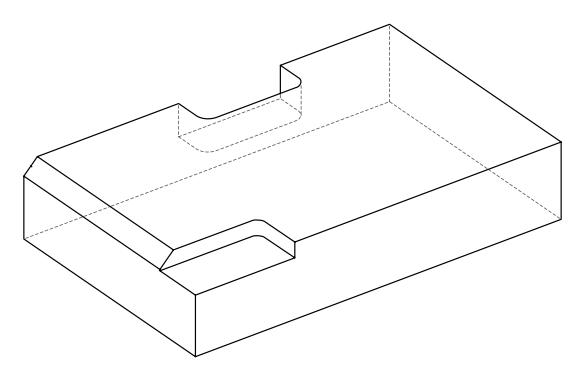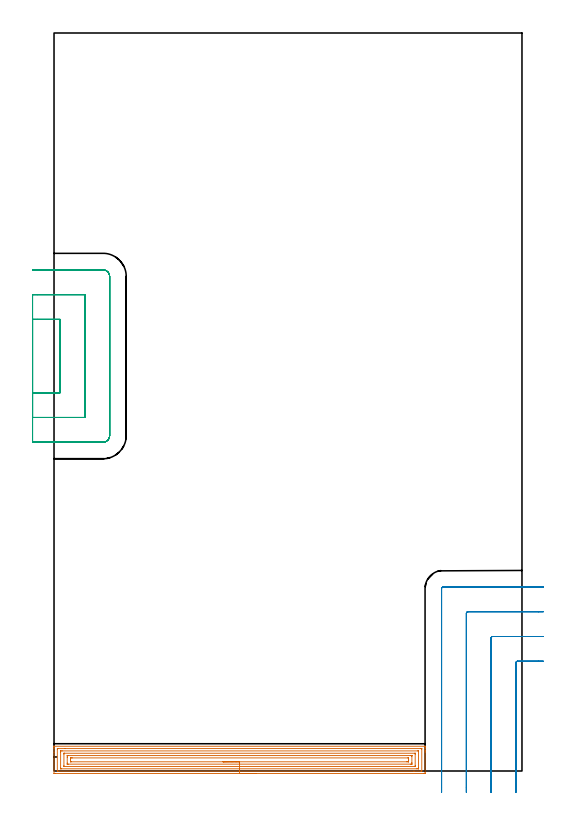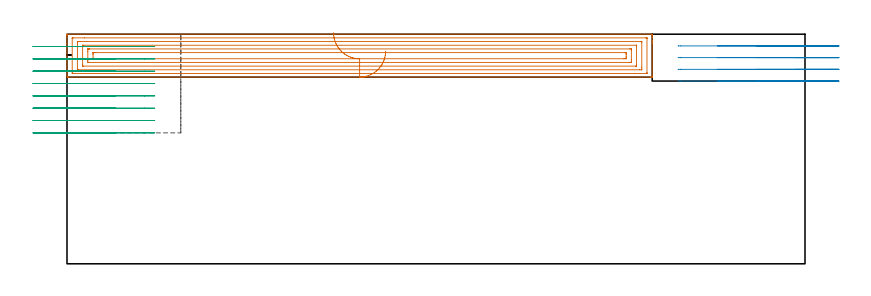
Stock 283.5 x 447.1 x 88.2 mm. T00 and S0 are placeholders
(PLAN: 3 operations, 1 tool changes, 27.7 min)
(1 AREA_MILL | FG_CHAMFER_SURFACE | UGT0205_001 | 11.12 min | 31614 mm3)
(2 MILL_CORNER_NOTCH_RECTANGULAR | CORNER_NOTCH_RECTANGULAR | UGT0201_094 | Follow Part, ap 5, ae 75% | 4.93 min | 126904 mm3)
(3 MILL_SLOT | SLOT_PARTIAL_RECTANGULAR | UGT0201_094 | Follow Part, ap 5, ae 75% | 11.67 min | 202886 mm3)
(TOOL UGT0205_001 | Chamfer Mill 20 x 3 x 45 deg. | D20 FL50 Z2)
(TOOL UGT0201_094 | End mill 20 mm | D20 FL38 Z4)
(OP 1 AREA_MILL)
G17 G21 G94 G90
T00 M6
G54
G17 G0 G90 X122.4 Y-1.5 S1061 M3
G43 Z98.2 H0
Z81.7
G94 G1 X122.362 Z80.828 F250.
X122.248 Z79.964
X122.059 Z79.112
X121.797 Z78.28
X121.463 Z77.474
X121.06 Z76.7
X120.592 Z75.964
X120.06 Z75.272
X119.471 Z74.629
X118.828 Z74.04
X118.136 Z73.508
X117.4 Z73.04
X116.626 Z72.637
X115.82 Z72.303
X114.988 Z72.041
X114.136 Z71.852
X113.272 Z71.738
X112.4 Z71.7
X0.629
X0.107 Y-1.495 Z71.703
X0.01 Y-1.492 Z71.706
X0. Y-1.39 Z71.808
Y11.387 Z84.583
Y13.755 Z86.95
Y14.469 Z87.668
Y14.699 Z87.898
X0.003 Y14.852 Z88.044
X0.01 Y14.997 Z88.188
X0.182 Y15. Z88.2
X224.618
X224.79 Y14.997 Z88.188
X224.797 Y14.852 Z88.044
X224.8 Y14.699 Z87.898
Y14.469 Z87.668
Y13.755 Z86.95
Y12.522 Z85.719
Y12.004 Z85.198
Y11.387 Z84.583
Y-1.13 Z72.067
X224.797 Y-1.393 Z71.805
X224.79 Y-1.492 Z71.706
X224.688 Y-1.499 Z71.699
X224.171 Y-1.5 Z71.7
X112.4
Y-0.086 Z73.114
X2.418
X2.244 Y-0.085 Z73.115
X2.06 Y-0.081 Z73.119
X2.02 Y-0.079 Z73.121
X2.01 Y-0.058 Z73.142
X2.006 Y-0.025 Z73.175
X2.001 Y0.153 Z73.353
Y13.287 Z86.487
X2.004 Y13.424 Z86.624
X2.01 Y13.533 Z86.733
X2.02 Y13.579 Z86.779
X2.058 Y13.58 Z86.78
X2.418 Y13.585 Z86.785
X6.721 Y13.586 Z86.786
X222.382 Y13.585 Z86.785
X222.556
X222.74 Y13.581 Z86.781
X222.78 Y13.579 Z86.779
X222.79 Y13.558 Z86.758
X222.794 Y13.525 Z86.725
X222.799 Y13.346 Z86.546
Y0.212 Z73.412
X222.796 Y0.075 Z73.275
X222.79 Y-0.033 Z73.167
X222.78 Y-0.079 Z73.121
X222.742 Y-0.081 Z73.119
X222.382 Y-0.085 Z73.115
X218.079 Y-0.086 Z73.114
X112.4
Y1.328 Z74.528
X4.377 Y1.329 Z74.529
X4.206 Y1.331 Z74.531
X4.037 Y1.335 Z74.535
X4.009 Y1.344 Z74.544
X4.005 Y1.376 Z74.576
X4.002 Y1.429 Z74.629
X4. Y1.496 Z74.696
Y1.698 Z74.898
Y11.33 Z84.53
X4.002 Y12.004 Z85.204
X4.005 Y12.104 Z85.304
X4.01 Y12.153 Z85.353
X4.017 Y12.165 Z85.365
X4.039 Y12.168 Z85.368
X4.206 Y12.17 Z85.37
X4.929 Y12.171 Z85.371
X220.423
X220.594 Y12.168 Z85.368
X220.763 Y12.165 Z85.365
X220.791 Y12.156 Z85.356
X220.795 Y12.124 Z85.324
X220.798 Y12.071 Z85.271
X220.8 Y12.004 Z85.204
Y11.802 Z85.002
Y2.17 Z75.37
X220.798 Y1.496 Z74.696
X220.795 Y1.396 Z74.596
X220.79 Y1.347 Z74.547
X220.783 Y1.335 Z74.535
X220.761 Y1.332 Z74.532
X220.594 Y1.33 Z74.53
X219.871 Y1.328 Z74.528
X112.4
Y2.743 Z75.943
X6.15
X6.093 Y2.744 Z75.944
X6.033 Y2.747 Z75.947
X6.017 Y2.749 Z75.949
X6.01 Y2.762 Z75.962
X6.007 Y2.814 Z76.014
X6. Y3.242 Z76.442
Y10.247 Z83.447
X6.004 Y10.687 Z83.887
X6.007 Y10.741 Z83.941
X6.01 Y10.749 Z83.949
X6.022 Y10.752 Z83.952
X6.064 Y10.755 Z83.955
X6.201 Y10.757 Z83.957
X6.373
X218.65
X218.707 Y10.756 Z83.956
X218.767 Y10.753 Z83.953
X218.784 Y10.751 Z83.951
X218.79 Y10.738 Z83.938
X218.793 Y10.686 Z83.886
X218.8 Y10.258 Z83.458
Y3.253 Z76.453
X218.796 Y2.813 Z76.013
X218.793 Y2.759 Z75.959
X218.79 Y2.751 Z75.951
X218.778 Y2.748 Z75.948
X218.736 Y2.745 Z75.945
X218.599 Y2.743 Z75.943
X218.427
X112.4
Y4.157 Z77.357
X8.642
X8.239 Y4.158 Z77.358
X8.038 Y4.162 Z77.362
X8.018 Y4.163 Z77.363
X8.01 Y4.172 Z77.372
X8.004 Y4.209 Z77.409
X8.002 Y4.264 Z77.464
X8. Y4.786 Z77.986
Y8.288 Z81.488
Y9.163 Z82.363
X8.003 Y9.258 Z82.458
X8.009 Y9.316 Z82.516
X8.014 Y9.337 Z82.537
X8.033 Y9.338 Z82.538
X8.247 Y9.341 Z82.541
X8.677 Y9.343 Z82.543
X8.711
X216.158
X216.561 Y9.342 Z82.542
X216.763 Y9.338 Z82.538
X216.783 Y9.337 Z82.537
X216.79 Y9.328 Z82.528
X216.796 Y9.29 Z82.49
X216.798 Y9.236 Z82.436
X216.8 Y8.714 Z81.914
Y5.212 Z78.412
Y4.336 Z77.536
X216.797 Y4.241 Z77.441
X216.791 Y4.184 Z77.384
X216.786 Y4.163 Z77.363
X216.767 Y4.162 Z77.362
X216.553 Y4.159 Z77.359
X216.123 Y4.157 Z77.357
X112.4
Y5.571 Z78.771
X10.465
X10.156 Y5.573 Z78.773
X10.068 Y5.575 Z78.775
X10.02 Y5.578 Z78.778
X10.01 Y5.602 Z78.802
X10.005 Y5.723 Z78.923
X10.002 Y5.874 Z79.074
X10. Y7.205 Z80.405
X10.002 Y7.626 Z80.826
X10.006 Y7.853 Z81.053
X10.01 Y7.908 Z81.108
X10.021 Y7.922 Z81.122
X10.053 Y7.924 Z81.124
X10.157 Y7.928 Z81.128
X10.465 Y7.929 Z81.129
X11.05
X214.335
X214.645 Y7.927 Z81.127
X214.733 Y7.925 Z81.125
X214.78 Y7.922 Z81.122
X214.79 Y7.898 Z81.098
X214.795 Y7.777 Z80.977
X214.798 Y7.626 Z80.826
X214.8 Y7.17 Z80.37
Y6.294 Z79.494
X214.798 Y5.874 Z79.074
X214.794 Y5.647 Z78.847
X214.79 Y5.592 Z78.792
X214.779 Y5.578 Z78.778
X214.747 Y5.575 Z78.775
X214.643 Y5.572 Z78.772
X214.335 Y5.571 Z78.771
X213.75
X112.4
X111.528 Z78.809
X110.664 Z78.923
X109.812 Z79.112
X108.98 Z79.374
X108.174 Z79.708
X107.4 Z80.111
X106.664 Z80.58
X105.972 Z81.111
X105.329 Z81.7
X104.74 Z82.343
X104.208 Z83.035
X103.74 Z83.771
X103.337 Z84.545
X103.003 Z85.351
X102.741 Z86.183
X102.552 Z87.035
X102.438 Z87.9
X102.4 Z88.771
G0 Z98.2
M5
M2
(OP 2 MILL_CORNER_NOTCH_RECTANGULAR)
G17 G21 G94 G90
T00 M6
G54
G17 G0 G90 X296.5 Y66.5 S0 M3
G43 Z98.2 H0
Z83.7
G94 G1 X293.5 F250.
X280.794 F500.
G3 X279.8 Y65.506 R1.
G1 Y-10.
Y-13. F250.
G0 Z98.2
X296.5 Y81.5
Z83.7
G1 X293.5
X265.795 F500.
G3 X264.8 Y80.505 R1.
G1 Y-10.
Y-13. F250.
G0 Z98.2
X296.5 Y96.5
Z83.7
G1 X293.5
X250.795 F500.
G3 X249.8 Y95.505 R1.
G1 Y-10.
Y-13. F250.
G0 Z98.2
X296.5 Y111.5
Z83.7
G1 X293.5
X235.8 F500.
G3 X234.8 Y110.5 R1.
G1 Y-10.
Y-13. F250.
G0 Z98.2
X296.5 Y66.5
Z79.2
G1 X293.5
X280.794 F500.
G3 X279.8 Y65.506 R1.
G1 Y-10.
Y-13. F250.
G0 Z98.2
X296.5 Y81.5
Z79.2
G1 X293.5
X265.795 F500.
G3 X264.8 Y80.505 R1.
G1 Y-10.
Y-13. F250.
G0 Z98.2
X296.5 Y96.5
Z79.2
G1 X293.5
X250.795 F500.
G3 X249.8 Y95.505 R1.
G1 Y-10.
Y-13. F250.
G0 Z98.2
X296.5 Y111.5
Z79.2
G1 X293.5
X235.8 F500.
G3 X234.8 Y110.5 R1.
G1 Y-10.
Y-13. F250.
G0 Z98.2
X296.5 Y66.5
Z74.7
G1 X293.5
X280.794 F500.
G3 X279.8 Y65.506 R1.
G1 Y-10.
Y-13. F250.
G0 Z98.2
X296.5 Y81.5
Z74.7
G1 X293.5
X265.795 F500.
G3 X264.8 Y80.505 R1.
G1 Y-10.
Y-13. F250.
G0 Z98.2
X296.5 Y96.5
Z74.7
G1 X293.5
X250.795 F500.
G3 X249.8 Y95.505 R1.
G1 Y-10.
Y-13. F250.
G0 Z98.2
X296.5 Y111.5
Z74.7
G1 X293.5
X235.8 F500.
G3 X234.8 Y110.5 R1.
G1 Y-10.
Y-13. F250.
G0 Z98.2
X296.5 Y66.5
Z70.2
G1 X293.5
X280.794 F500.
G3 X279.8 Y65.506 R1.
G1 Y-10.
Y-13. F250.
G0 Z98.2
X296.5 Y81.5
Z70.2
G1 X293.5
X265.795 F500.
G3 X264.8 Y80.505 R1.
G1 Y-10.
Y-13. F250.
G0 Z98.2
X296.5 Y96.5
Z70.2
G1 X293.5
X250.795 F500.
G3 X249.8 Y95.505 R1.
G1 Y-10.
Y-13. F250.
G0 Z98.2
X296.5 Y111.5
Z70.2
G1 X293.5
X235.8 F500.
G3 X234.8 Y110.5 R1.
G1 Y-10.
Y-13. F250.
G0 Z98.2
M5
M2
(OP 3 MILL_SLOT)
G17 G21 G94 G90
T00 M6
G54
G17 G0 G90 X-13. Y229.2 S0 M3
G43 Z98.2 H0
Z83.462
G94 G1 X-10. F250.
X3.7 F500.
Y273.6
X-10.
X-13. F250.
Y214.2
X-10.
X18.7 F500.
Y288.6
X-10.
X-13. F250.
Y199.2
X-10.
X29.7 F500.
G3 X33.7 Y203.2 R4.
G1 Y299.6
G3 X29.7 Y303.6 R4.
G1 X-10.
X-13. F250.
G0 Y229.2 Z78.725
G1 X-10.
X3.7 F500.
Y273.6
X-10.
X-13. F250.
Y214.2
X-10.
X18.7 F500.
Y288.6
X-10.
X-13. F250.
Y199.2
X-10.
X29.7 F500.
G3 X33.7 Y203.2 R4.
G1 Y299.6
G3 X29.7 Y303.6 R4.
G1 X-10.
X-13. F250.
G0 Y229.2 Z73.987
G1 X-10.
X3.7 F500.
Y273.6
X-10.
X-13. F250.
Y214.2
X-10.
X18.7 F500.
Y288.6
X-10.
X-13. F250.
Y199.2
X-10.
X29.7 F500.
G3 X33.7 Y203.2 R4.
G1 Y299.6
G3 X29.7 Y303.6 R4.
G1 X-10.
X-13. F250.
G0 Y229.2 Z69.25
G1 X-10.
X3.7 F500.
Y273.6
X-10.
X-13. F250.
Y214.2
X-10.
X18.7 F500.
Y288.6
X-10.
X-13. F250.
Y199.2
X-10.
X29.7 F500.
G3 X33.7 Y203.2 R4.
G1 Y299.6
G3 X29.7 Y303.6 R4.
G1 X-10.
X-13. F250.
G0 Y229.2 Z64.512
G1 X-10.
X3.7 F500.
Y273.6
X-10.
X-13. F250.
Y214.2
X-10.
X18.7 F500.
Y288.6
X-10.
X-13. F250.
Y199.2
X-10.
X29.7 F500.
G3 X33.7 Y203.2 R4.
G1 Y299.6
G3 X29.7 Y303.6 R4.
G1 X-10.
X-13. F250.
G0 Y229.2 Z59.775
G1 X-10.
X3.7 F500.
Y273.6
X-10.
X-13. F250.
Y214.2
X-10.
X18.7 F500.
Y288.6
X-10.
X-13. F250.
Y199.2
X-10.
X29.7 F500.
G3 X33.7 Y203.2 R4.
G1 Y299.6
G3 X29.7 Y303.6 R4.
G1 X-10.
X-13. F250.
G0 Y229.2 Z55.037
G1 X-10.
X3.7 F500.
Y273.6
X-10.
X-13. F250.
Y214.2
X-10.
X18.7 F500.
Y288.6
X-10.
X-13. F250.
Y199.2
X-10.
X29.7 F500.
G3 X33.7 Y203.2 R4.
G1 Y299.6
G3 X29.7 Y303.6 R4.
G1 X-10.
X-13. F250.
G0 Y229.2 Z50.3
G1 X-10.
X3.7 F500.
Y273.6
X-10.
X-13. F250.
Y214.2
X-10.
X18.7 F500.
Y288.6
X-10.
X-13. F250.
Y199.2
X-10.
X29.7 F500.
G3 X33.7 Y203.2 R4.
G1 Y299.6
G3 X29.7 Y303.6 R4.
G1 X-10.
X-13. F250.
G0 Z98.2
M5
M2
